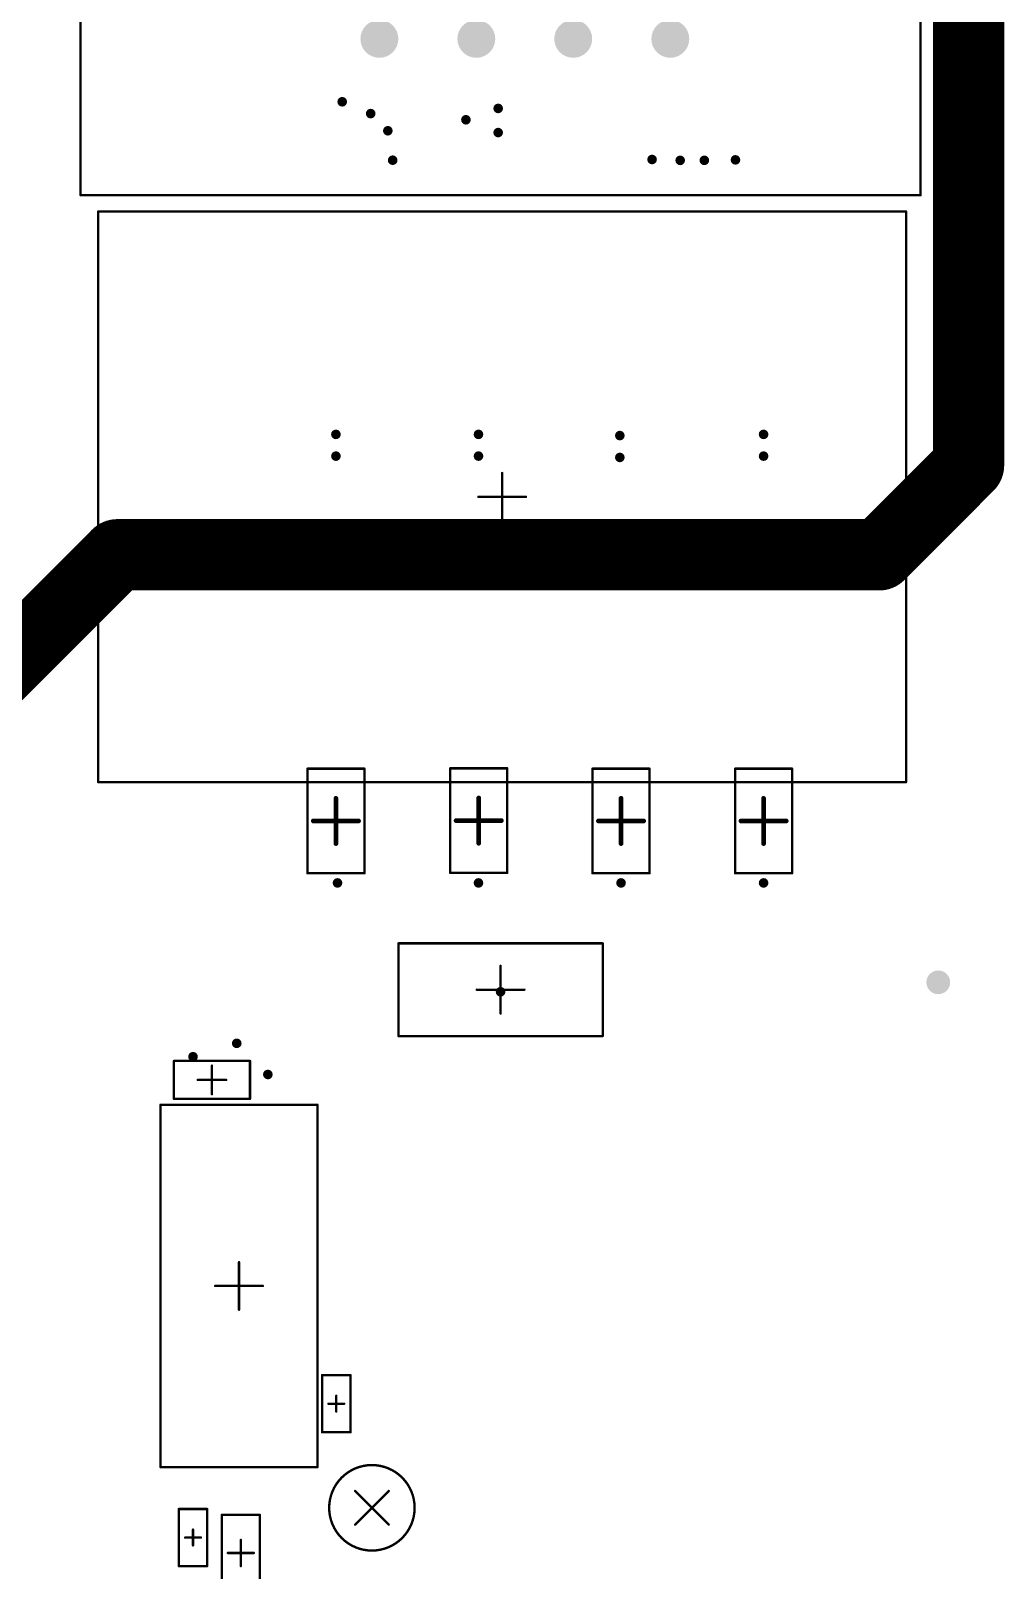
# Model space of a CAD drawing. Header units: inches. Extents: x -0.46 to 4.93, y -0.49 to 6.86.
# Drawn here: x 0.83 to 1.636, y 4.888 to 6.163 of the extents above; entities that cross this region are included whole.
import ezdxf

# ---------------------------------------------------------------- set-up
doc = ezdxf.new("R2010")
doc.units = ezdxf.units.IN
doc.header["$MEASUREMENT"] = 0
for name, color, linetype in [('Keep-Out Layer', 6, 'Continuous'), ('Pad Holes', 156, 'Continuous'), ('Top Courtyard', 56, 'Continuous'), ('Via Holes', 16, 'Continuous')]:
    doc.layers.add(name, color=color, linetype=linetype)

# ---------------------------------------------------------------- blocks, each defined once
blk = doc.blocks.new('SM42P01EL_F_________1_211')
at = {"layer": 'Top Courtyard'}
for points in [[(-0.2362, -0.3346, 0.00197, 0.00197, 0), (-0.2362, 0.3346, 0.00197, 0.00197, 0)], [(0.2362, 0.3346, 0.00197, 0.00197, 0), (-0.2362, 0.3346, 0.00197, 0.00197, 0)], [(0.2362, -0.3346, 0.00197, 0.00197, 0), (0.2362, 0.3346, 0.00197, 0.00197, 0)], [(0, -0.0197, 0.00197, 0.00197, 0), (0, 0.0197, 0.00197, 0.00197, 0)], [(0.0197, 0, 0.00197, 0.00197, 0), (-0.0197, 0, 0.00197, 0.00197, 0)], [(0.2362, -0.3346, 0.00197, 0.00197, 0), (-0.2362, -0.3346, 0.00197, 0.00197, 0)]]:
    blk.add_lwpolyline(points, format="xyseb", dxfattribs=at)
for points in [[(-0.2367, 0.3346, 0.000984, 0.000984, 1), (-0.2357, 0.3346, 0.000984, 0.000984, 1)], [(-0.2367, 0.3346, 0.000984, 0.000984, 1), (-0.2357, 0.3346, 0.000984, 0.000984, 1)], [(0.2357, 0.3346, 0.000984, 0.000984, 1), (0.2367, 0.3346, 0.000984, 0.000984, 1)], [(0.2357, 0.3346, 0.000984, 0.000984, 1), (0.2367, 0.3346, 0.000984, 0.000984, 1)], [(-0.0005, 0.0197, 0.000984, 0.000984, 1), (0.0005, 0.0197, 0.000984, 0.000984, 1)], [(-0.0202, 0, 0.000984, 0.000984, 1), (-0.0192, 0, 0.000984, 0.000984, 1)], [(0.0192, 0, 0.000984, 0.000984, 1), (0.0202, 0, 0.000984, 0.000984, 1)], [(-0.0005, -0.0197, 0.000984, 0.000984, 1), (0.0005, -0.0197, 0.000984, 0.000984, 1)], [(-0.2367, -0.3346, 0.000984, 0.000984, 1), (-0.2357, -0.3346, 0.000984, 0.000984, 1)], [(-0.2367, -0.3346, 0.000984, 0.000984, 1), (-0.2357, -0.3346, 0.000984, 0.000984, 1)], [(0.2357, -0.3346, 0.000984, 0.000984, 1), (0.2367, -0.3346, 0.000984, 0.000984, 1)], [(0.2357, -0.3346, 0.000984, 0.000984, 1), (0.2367, -0.3346, 0.000984, 0.000984, 1)]]:
    blk.add_lwpolyline(points, format="xyseb", close=True, dxfattribs=at)
blk = doc.blocks.new('TSOP65P640X120_8N_236')
at = {"layer": 'Top Courtyard'}
for points in [[(-0.15, 0.065, 0.00197, 0.00197, 0), (-0.15, -0.065, 0.00197, 0.00197, 0)], [(-0.15, 0.065, 0.00197, 0.00197, 0), (0.15, 0.065, 0.00197, 0.00197, 0)], [(0.15, 0.065, 0.00197, 0.00197, 0), (0.15, -0.065, 0.00197, 0.00197, 0)], [(0, 0.0197, 0.00197, 0.00197, 0), (0, -0.0197, 0.00197, 0.00197, 0)], [(-0.0197, 0, 0.00197, 0.00197, 0), (0.0197, 0, 0.00197, 0.00197, 0)], [(-0.15, -0.065, 0.00197, 0.00197, 0), (0.15, -0.065, 0.00197, 0.00197, 0)]]:
    blk.add_lwpolyline(points, format="xyseb", dxfattribs=at)
for points in [[(-0.1505, 0.065, 0.000984, 0.000984, 1), (-0.1495, 0.065, 0.000984, 0.000984, 1)], [(-0.1505, 0.065, 0.000984, 0.000984, 1), (-0.1495, 0.065, 0.000984, 0.000984, 1)], [(0.1495, 0.065, 0.000984, 0.000984, 1), (0.1505, 0.065, 0.000984, 0.000984, 1)], [(0.1495, 0.065, 0.000984, 0.000984, 1), (0.1505, 0.065, 0.000984, 0.000984, 1)], [(-0.0005, 0.0197, 0.000984, 0.000984, 1), (0.0005, 0.0197, 0.000984, 0.000984, 1)], [(-0.0202, 0, 0.000984, 0.000984, 1), (-0.0192, 0, 0.000984, 0.000984, 1)], [(0.0192, 0, 0.000984, 0.000984, 1), (0.0202, 0, 0.000984, 0.000984, 1)], [(-0.0005, -0.0197, 0.000984, 0.000984, 1), (0.0005, -0.0197, 0.000984, 0.000984, 1)], [(-0.1505, -0.065, 0.000984, 0.000984, 1), (-0.1495, -0.065, 0.000984, 0.000984, 1)], [(-0.1505, -0.065, 0.000984, 0.000984, 1), (-0.1495, -0.065, 0.000984, 0.000984, 1)], [(0.1495, -0.065, 0.000984, 0.000984, 1), (0.1505, -0.065, 0.000984, 0.000984, 1)], [(0.1495, -0.065, 0.000984, 0.000984, 1), (0.1505, -0.065, 0.000984, 0.000984, 1)]]:
    blk.add_lwpolyline(points, format="xyseb", close=True, dxfattribs=at)
blk = doc.blocks.new('RESC0201_0603__L_254')
at = {"layer": 'Top Courtyard'}
for points in [[(-0.0236, -0.0118, 0.00197, 0.00197, 0), (-0.0236, 0.0118, 0.00197, 0.00197, 0)], [(0.0236, 0.0118, 0.00197, 0.00197, 0), (-0.0236, 0.0118, 0.00197, 0.00197, 0)], [(0.0236, -0.0118, 0.00197, 0.00197, 0), (0.0236, 0.0118, 0.00197, 0.00197, 0)], [(0.0065, 0, 0.00197, 0.00197, 0), (-0.0065, 0, 0.00197, 0.00197, 0)], [(0, -0.0065, 0.00197, 0.00197, 0), (0, 0.0065, 0.00197, 0.00197, 0)], [(0.0236, -0.0118, 0.00197, 0.00197, 0), (-0.0236, -0.0118, 0.00197, 0.00197, 0)]]:
    blk.add_lwpolyline(points, format="xyseb", dxfattribs=at)
for points in [[(-0.0241, 0.0118, 0.000984, 0.000984, 1), (-0.0231, 0.0118, 0.000984, 0.000984, 1)], [(-0.0241, 0.0118, 0.000984, 0.000984, 1), (-0.0231, 0.0118, 0.000984, 0.000984, 1)], [(0.0231, 0.0118, 0.000984, 0.000984, 1), (0.0241, 0.0118, 0.000984, 0.000984, 1)], [(0.0231, 0.0118, 0.000984, 0.000984, 1), (0.0241, 0.0118, 0.000984, 0.000984, 1)], [(-0.007, 0, 0.000984, 0.000984, 1), (-0.006, 0, 0.000984, 0.000984, 1)], [(-0.0005, 0.0065, 0.000984, 0.000984, 1), (0.0005, 0.0065, 0.000984, 0.000984, 1)], [(0.006, 0, 0.000984, 0.000984, 1), (0.007, 0, 0.000984, 0.000984, 1)], [(-0.0241, -0.0118, 0.000984, 0.000984, 1), (-0.0231, -0.0118, 0.000984, 0.000984, 1)], [(-0.0241, -0.0118, 0.000984, 0.000984, 1), (-0.0231, -0.0118, 0.000984, 0.000984, 1)], [(-0.0005, -0.0065, 0.000984, 0.000984, 1), (0.0005, -0.0065, 0.000984, 0.000984, 1)], [(0.0231, -0.0118, 0.000984, 0.000984, 1), (0.0241, -0.0118, 0.000984, 0.000984, 1)], [(0.0231, -0.0118, 0.000984, 0.000984, 1), (0.0241, -0.0118, 0.000984, 0.000984, 1)]]:
    blk.add_lwpolyline(points, format="xyseb", close=True, dxfattribs=at)
blk = doc.blocks.new('RESC0201_0603__L_256')
at = {"layer": 'Top Courtyard'}
for points in [[(-0.0236, 0.0118, 0.00197, 0.00197, 0), (-0.0236, -0.0118, 0.00197, 0.00197, 0)], [(-0.0236, 0.0118, 0.00197, 0.00197, 0), (0.0236, 0.0118, 0.00197, 0.00197, 0)], [(0.0236, 0.0118, 0.00197, 0.00197, 0), (0.0236, -0.0118, 0.00197, 0.00197, 0)], [(-0.0065, 0, 0.00197, 0.00197, 0), (0.0065, 0, 0.00197, 0.00197, 0)], [(0, 0.0065, 0.00197, 0.00197, 0), (0, -0.0065, 0.00197, 0.00197, 0)], [(-0.0236, -0.0118, 0.00197, 0.00197, 0), (0.0236, -0.0118, 0.00197, 0.00197, 0)]]:
    blk.add_lwpolyline(points, format="xyseb", dxfattribs=at)
for points in [[(-0.0241, 0.0118, 0.000984, 0.000984, 1), (-0.0231, 0.0118, 0.000984, 0.000984, 1)], [(-0.0241, 0.0118, 0.000984, 0.000984, 1), (-0.0231, 0.0118, 0.000984, 0.000984, 1)], [(0.0231, 0.0118, 0.000984, 0.000984, 1), (0.0241, 0.0118, 0.000984, 0.000984, 1)], [(0.0231, 0.0118, 0.000984, 0.000984, 1), (0.0241, 0.0118, 0.000984, 0.000984, 1)], [(-0.007, 0, 0.000984, 0.000984, 1), (-0.006, 0, 0.000984, 0.000984, 1)], [(-0.0005, 0.0065, 0.000984, 0.000984, 1), (0.0005, 0.0065, 0.000984, 0.000984, 1)], [(0.006, 0, 0.000984, 0.000984, 1), (0.007, 0, 0.000984, 0.000984, 1)], [(-0.0241, -0.0118, 0.000984, 0.000984, 1), (-0.0231, -0.0118, 0.000984, 0.000984, 1)], [(-0.0241, -0.0118, 0.000984, 0.000984, 1), (-0.0231, -0.0118, 0.000984, 0.000984, 1)], [(-0.0005, -0.0065, 0.000984, 0.000984, 1), (0.0005, -0.0065, 0.000984, 0.000984, 1)], [(0.0231, -0.0118, 0.000984, 0.000984, 1), (0.0241, -0.0118, 0.000984, 0.000984, 1)], [(0.0231, -0.0118, 0.000984, 0.000984, 1), (0.0241, -0.0118, 0.000984, 0.000984, 1)]]:
    blk.add_lwpolyline(points, format="xyseb", close=True, dxfattribs=at)
blk = doc.blocks.new('RESC0402_1005__L_257')
at = {"layer": 'Top Courtyard'}
for points in [[(-0.0315, -0.0157, 0.00197, 0.00197, 0), (-0.0315, 0.0157, 0.00197, 0.00197, 0)], [(0.0315, 0.0157, 0.00197, 0.00197, 0), (-0.0315, 0.0157, 0.00197, 0.00197, 0)], [(0.0315, -0.0157, 0.00197, 0.00197, 0), (0.0315, 0.0157, 0.00197, 0.00197, 0)], [(0.0108, 0, 0.00197, 0.00197, 0), (-0.0108, 0, 0.00197, 0.00197, 0)], [(0, -0.0108, 0.00197, 0.00197, 0), (0, 0.0108, 0.00197, 0.00197, 0)], [(0.0315, -0.0157, 0.00197, 0.00197, 0), (-0.0315, -0.0157, 0.00197, 0.00197, 0)]]:
    blk.add_lwpolyline(points, format="xyseb", dxfattribs=at)
for points in [[(-0.032, 0.0157, 0.000984, 0.000984, 1), (-0.031, 0.0157, 0.000984, 0.000984, 1)], [(-0.032, 0.0157, 0.000984, 0.000984, 1), (-0.031, 0.0157, 0.000984, 0.000984, 1)], [(0.031, 0.0157, 0.000984, 0.000984, 1), (0.032, 0.0157, 0.000984, 0.000984, 1)], [(0.031, 0.0157, 0.000984, 0.000984, 1), (0.032, 0.0157, 0.000984, 0.000984, 1)], [(-0.0113, 0, 0.000984, 0.000984, 1), (-0.0103, 0, 0.000984, 0.000984, 1)], [(-0.0005, 0.0108, 0.000984, 0.000984, 1), (0.0005, 0.0108, 0.000984, 0.000984, 1)], [(0.0103, 0, 0.000984, 0.000984, 1), (0.0113, 0, 0.000984, 0.000984, 1)], [(-0.0005, -0.0108, 0.000984, 0.000984, 1), (0.0005, -0.0108, 0.000984, 0.000984, 1)], [(-0.032, -0.0157, 0.000984, 0.000984, 1), (-0.031, -0.0157, 0.000984, 0.000984, 1)], [(-0.032, -0.0157, 0.000984, 0.000984, 1), (-0.031, -0.0157, 0.000984, 0.000984, 1)], [(0.031, -0.0157, 0.000984, 0.000984, 1), (0.032, -0.0157, 0.000984, 0.000984, 1)], [(0.031, -0.0157, 0.000984, 0.000984, 1), (0.032, -0.0157, 0.000984, 0.000984, 1)]]:
    blk.add_lwpolyline(points, format="xyseb", close=True, dxfattribs=at)
blk = doc.blocks.new('N_____________1_302')
at = {"layer": 'Pad Holes'}
h = blk.add_hatch(color=7, dxfattribs=at)
edge = h.paths.add_edge_path()
edge.add_arc((-0.1406, 0.1431), 0.0157, 0, 360)
h = blk.add_hatch(color=7, dxfattribs=at)
edge = h.paths.add_edge_path()
edge.add_arc((-0.0602, 0.1431), 0.0157, 0, 360)
h = blk.add_hatch(color=7, dxfattribs=at)
edge = h.paths.add_edge_path()
edge.add_arc((0.0201, 0.1431), 0.0157, 0, 360)
h = blk.add_hatch(color=7, dxfattribs=at)
edge = h.paths.add_edge_path()
edge.add_arc((0.1004, 0.1431), 0.0157, 0, 360)
h = blk.add_hatch(color=7, dxfattribs=at)
edge = h.paths.add_edge_path()
edge.add_arc((-0.2697, 0.0132), 0.0626, 0, 360)
h = blk.add_hatch(color=7, dxfattribs=at)
edge = h.paths.add_edge_path()
edge.add_arc((0.2697, 0.0132), 0.0626, 0, 360)
h = blk.add_hatch(color=7, dxfattribs=at)
edge = h.paths.add_edge_path()
edge.add_arc((-0.1004, -0.0144), 0.0157, 0, 360)
h = blk.add_hatch(color=7, dxfattribs=at)
edge = h.paths.add_edge_path()
edge.add_arc((-0.0201, -0.0144), 0.0157, 0, 360)
h = blk.add_hatch(color=7, dxfattribs=at)
edge = h.paths.add_edge_path()
edge.add_arc((0.0602, -0.0144), 0.0157, 0, 360)
h = blk.add_hatch(color=7, dxfattribs=at)
edge = h.paths.add_edge_path()
edge.add_arc((0.1406, -0.0144), 0.0157, 0, 360)
h = blk.add_hatch(color=7, dxfattribs=at)
edge = h.paths.add_edge_path()
edge.add_arc((-0.2913, -0.1266), 0.0197, 180, 360)
edge.add_line((-0.2717, -0.1266), (-0.2717, -0.0872))
edge.add_arc((-0.2913, -0.0872), 0.0197, 0, 180)
edge.add_line((-0.311, -0.0872), (-0.311, -0.1266))
h = blk.add_hatch(color=7, dxfattribs=at)
edge = h.paths.add_edge_path()
edge.add_arc((0.2913, -0.1266), 0.0197, 180, 360)
edge.add_line((0.311, -0.1266), (0.311, -0.0872))
edge.add_arc((0.2913, -0.0872), 0.0197, 0, 180)
edge.add_line((0.2717, -0.0872), (0.2717, -0.1266))
at = {"layer": 'Top Courtyard'}
for points in [[(-0.348, 0.2726, 0.00197, 0.00197, 0), (-0.348, -0.2726, 0.00197, 0.00197, 0)], [(0.348, 0.2726, 0.00197, 0.00197, 0), (-0.348, 0.2726, 0.00197, 0.00197, 0)], [(0.348, 0.2726, 0.00197, 0.00197, 0), (0.348, -0.2726, 0.00197, 0.00197, 0)], [(0, 0.035, 0.00197, 0.00197, 0), (0, -0.035, 0.00197, 0.00197, 0)], [(0.035, 0, 0.00197, 0.00197, 0), (-0.035, 0, 0.00197, 0.00197, 0)], [(0.348, -0.2726, 0.00197, 0.00197, 0), (-0.348, -0.2726, 0.00197, 0.00197, 0)]]:
    blk.add_lwpolyline(points, format="xyseb", dxfattribs=at)
for points in [[(-0.3484, 0.2726, 0.000984, 0.000984, 1), (-0.3475, 0.2726, 0.000984, 0.000984, 1)], [(-0.3484, 0.2726, 0.000984, 0.000984, 1), (-0.3475, 0.2726, 0.000984, 0.000984, 1)], [(0.3475, 0.2726, 0.000984, 0.000984, 1), (0.3484, 0.2726, 0.000984, 0.000984, 1)], [(0.3475, 0.2726, 0.000984, 0.000984, 1), (0.3484, 0.2726, 0.000984, 0.000984, 1)], [(-0.0005, 0.035, 0.000984, 0.000984, 1), (0.0005, 0.035, 0.000984, 0.000984, 1)], [(-0.0355, 0, 0.000984, 0.000984, 1), (-0.0345, 0, 0.000984, 0.000984, 1)], [(0.0345, 0, 0.000984, 0.000984, 1), (0.0355, 0, 0.000984, 0.000984, 1)], [(-0.0005, -0.035, 0.000984, 0.000984, 1), (0.0005, -0.035, 0.000984, 0.000984, 1)], [(-0.3484, -0.2726, 0.000984, 0.000984, 1), (-0.3475, -0.2726, 0.000984, 0.000984, 1)], [(-0.3484, -0.2726, 0.000984, 0.000984, 1), (-0.3475, -0.2726, 0.000984, 0.000984, 1)], [(0.3475, -0.2726, 0.000984, 0.000984, 1), (0.3484, -0.2726, 0.000984, 0.000984, 1)], [(0.3475, -0.2726, 0.000984, 0.000984, 1), (0.3484, -0.2726, 0.000984, 0.000984, 1)]]:
    blk.add_lwpolyline(points, format="xyseb", close=True, dxfattribs=at)
blk = doc.blocks.new('WE_TVS_DFN3810_9L_310')
at = {"layer": 'Top Courtyard'}
for points in [[(0.0846, 0.0384, 0.00197, 0.00197, 0), (-0.0846, 0.0384, 0.00197, 0.00197, 0)], [(-0.0846, 0.0384, 0.00197, 0.00197, 0), (-0.0846, -0.0384, 0.00197, 0.00197, 0)], [(0.0846, 0.0384, 0.00197, 0.00197, 0), (0.0846, -0.0384, 0.00197, 0.00197, 0)], [(0, 0.0197, 0.00197, 0.00197, 0), (0, -0.0197, 0.00197, 0.00197, 0)], [(0.0197, 0, 0.00197, 0.00197, 0), (-0.0197, 0, 0.00197, 0.00197, 0)], [(0.0846, -0.0384, 0.00197, 0.00197, 0), (-0.0846, -0.0384, 0.00197, 0.00197, 0)]]:
    blk.add_lwpolyline(points, format="xyseb", dxfattribs=at)
for points in [[(-0.0851, 0.0384, 0.000984, 0.000984, 1), (-0.0842, 0.0384, 0.000984, 0.000984, 1)], [(-0.0851, 0.0384, 0.000984, 0.000984, 1), (-0.0842, 0.0384, 0.000984, 0.000984, 1)], [(0.0842, 0.0384, 0.000984, 0.000984, 1), (0.0851, 0.0384, 0.000984, 0.000984, 1)], [(0.0842, 0.0384, 0.000984, 0.000984, 1), (0.0851, 0.0384, 0.000984, 0.000984, 1)], [(-0.0005, 0.0197, 0.000984, 0.000984, 1), (0.0005, 0.0197, 0.000984, 0.000984, 1)], [(-0.0202, 0, 0.000984, 0.000984, 1), (-0.0192, 0, 0.000984, 0.000984, 1)], [(0.0192, 0, 0.000984, 0.000984, 1), (0.0202, 0, 0.000984, 0.000984, 1)], [(-0.0005, -0.0197, 0.000984, 0.000984, 1), (0.0005, -0.0197, 0.000984, 0.000984, 1)], [(-0.0851, -0.0384, 0.000984, 0.000984, 1), (-0.0842, -0.0384, 0.000984, 0.000984, 1)], [(-0.0851, -0.0384, 0.000984, 0.000984, 1), (-0.0842, -0.0384, 0.000984, 0.000984, 1)], [(0.0842, -0.0384, 0.000984, 0.000984, 1), (0.0851, -0.0384, 0.000984, 0.000984, 1)], [(0.0842, -0.0384, 0.000984, 0.000984, 1), (0.0851, -0.0384, 0.000984, 0.000984, 1)]]:
    blk.add_lwpolyline(points, format="xyseb", close=True, dxfattribs=at)
blk = doc.blocks.new('CAPC1608X95X40LL15T15_330')
at = {"layer": 'Top Courtyard'}
for points in [[(-0.0433, 0.0236, 0.00197, 0.00197, 0), (0.0433, 0.0236, 0.00197, 0.00197, 0)], [(-0.0433, 0.0236, 0.00197, 0.00197, 0), (-0.0433, -0.0236, 0.00197, 0.00197, 0)], [(0, 0.0187, 0.00394, 0.00394, 0), (0, -0.0187, 0.00394, 0.00394, 0)], [(0.0433, 0.0236, 0.00197, 0.00197, 0), (0.0433, -0.0236, 0.00197, 0.00197, 0)], [(-0.0187, 0, 0.00394, 0.00394, 0), (0.0187, 0, 0.00394, 0.00394, 0)], [(-0.0433, -0.0236, 0.00197, 0.00197, 0), (0.0433, -0.0236, 0.00197, 0.00197, 0)]]:
    blk.add_lwpolyline(points, format="xyseb", dxfattribs=at)
for points in [[(-0.0438, 0.0236, 0.000984, 0.000984, 1), (-0.0428, 0.0236, 0.000984, 0.000984, 1)], [(-0.0438, 0.0236, 0.000984, 0.000984, 1), (-0.0428, 0.0236, 0.000984, 0.000984, 1)], [(-0.001, 0.0187, 0.00197, 0.00197, 1), (0.001, 0.0187, 0.00197, 0.00197, 1)], [(0.0428, 0.0236, 0.000984, 0.000984, 1), (0.0438, 0.0236, 0.000984, 0.000984, 1)], [(0.0428, 0.0236, 0.000984, 0.000984, 1), (0.0438, 0.0236, 0.000984, 0.000984, 1)], [(-0.0197, 0, 0.00197, 0.00197, 1), (-0.0177, 0, 0.00197, 0.00197, 1)], [(0.0177, 0, 0.00197, 0.00197, 1), (0.0197, 0, 0.00197, 0.00197, 1)], [(-0.0438, -0.0236, 0.000984, 0.000984, 1), (-0.0428, -0.0236, 0.000984, 0.000984, 1)], [(-0.0438, -0.0236, 0.000984, 0.000984, 1), (-0.0428, -0.0236, 0.000984, 0.000984, 1)], [(-0.001, -0.0187, 0.00197, 0.00197, 1), (0.001, -0.0187, 0.00197, 0.00197, 1)], [(0.0428, -0.0236, 0.000984, 0.000984, 1), (0.0438, -0.0236, 0.000984, 0.000984, 1)], [(0.0428, -0.0236, 0.000984, 0.000984, 1), (0.0438, -0.0236, 0.000984, 0.000984, 1)]]:
    blk.add_lwpolyline(points, format="xyseb", close=True, dxfattribs=at)
blk = doc.blocks.new('CAPC1608X95X40LL15T15_331')
at = {"layer": 'Top Courtyard'}
for points in [[(-0.0433, 0.0236, 0.00197, 0.00197, 0), (0.0433, 0.0236, 0.00197, 0.00197, 0)], [(-0.0433, 0.0236, 0.00197, 0.00197, 0), (-0.0433, -0.0236, 0.00197, 0.00197, 0)], [(0, 0.0187, 0.00394, 0.00394, 0), (0, -0.0187, 0.00394, 0.00394, 0)], [(0.0433, 0.0236, 0.00197, 0.00197, 0), (0.0433, -0.0236, 0.00197, 0.00197, 0)], [(-0.0187, 0, 0.00394, 0.00394, 0), (0.0187, 0, 0.00394, 0.00394, 0)], [(-0.0433, -0.0236, 0.00197, 0.00197, 0), (0.0433, -0.0236, 0.00197, 0.00197, 0)]]:
    blk.add_lwpolyline(points, format="xyseb", dxfattribs=at)
for points in [[(-0.0438, 0.0236, 0.000984, 0.000984, 1), (-0.0428, 0.0236, 0.000984, 0.000984, 1)], [(-0.0438, 0.0236, 0.000984, 0.000984, 1), (-0.0428, 0.0236, 0.000984, 0.000984, 1)], [(-0.001, 0.0187, 0.00197, 0.00197, 1), (0.001, 0.0187, 0.00197, 0.00197, 1)], [(0.0428, 0.0236, 0.000984, 0.000984, 1), (0.0438, 0.0236, 0.000984, 0.000984, 1)], [(0.0428, 0.0236, 0.000984, 0.000984, 1), (0.0438, 0.0236, 0.000984, 0.000984, 1)], [(-0.0197, 0, 0.00197, 0.00197, 1), (-0.0177, 0, 0.00197, 0.00197, 1)], [(0.0177, 0, 0.00197, 0.00197, 1), (0.0197, 0, 0.00197, 0.00197, 1)], [(-0.0438, -0.0236, 0.000984, 0.000984, 1), (-0.0428, -0.0236, 0.000984, 0.000984, 1)], [(-0.0438, -0.0236, 0.000984, 0.000984, 1), (-0.0428, -0.0236, 0.000984, 0.000984, 1)], [(-0.001, -0.0187, 0.00197, 0.00197, 1), (0.001, -0.0187, 0.00197, 0.00197, 1)], [(0.0428, -0.0236, 0.000984, 0.000984, 1), (0.0438, -0.0236, 0.000984, 0.000984, 1)], [(0.0428, -0.0236, 0.000984, 0.000984, 1), (0.0438, -0.0236, 0.000984, 0.000984, 1)]]:
    blk.add_lwpolyline(points, format="xyseb", close=True, dxfattribs=at)
blk = doc.blocks.new('CAPC1608X95X40LL15T15_332')
at = {"layer": 'Top Courtyard'}
for points in [[(-0.0433, 0.0236, 0.00197, 0.00197, 0), (0.0433, 0.0236, 0.00197, 0.00197, 0)], [(-0.0433, 0.0236, 0.00197, 0.00197, 0), (-0.0433, -0.0236, 0.00197, 0.00197, 0)], [(0, 0.0187, 0.00394, 0.00394, 0), (0, -0.0187, 0.00394, 0.00394, 0)], [(0.0433, 0.0236, 0.00197, 0.00197, 0), (0.0433, -0.0236, 0.00197, 0.00197, 0)], [(-0.0187, 0, 0.00394, 0.00394, 0), (0.0187, 0, 0.00394, 0.00394, 0)], [(-0.0433, -0.0236, 0.00197, 0.00197, 0), (0.0433, -0.0236, 0.00197, 0.00197, 0)]]:
    blk.add_lwpolyline(points, format="xyseb", dxfattribs=at)
for points in [[(-0.0438, 0.0236, 0.000984, 0.000984, 1), (-0.0428, 0.0236, 0.000984, 0.000984, 1)], [(-0.0438, 0.0236, 0.000984, 0.000984, 1), (-0.0428, 0.0236, 0.000984, 0.000984, 1)], [(-0.001, 0.0187, 0.00197, 0.00197, 1), (0.001, 0.0187, 0.00197, 0.00197, 1)], [(0.0428, 0.0236, 0.000984, 0.000984, 1), (0.0438, 0.0236, 0.000984, 0.000984, 1)], [(0.0428, 0.0236, 0.000984, 0.000984, 1), (0.0438, 0.0236, 0.000984, 0.000984, 1)], [(-0.0197, 0, 0.00197, 0.00197, 1), (-0.0177, 0, 0.00197, 0.00197, 1)], [(0.0177, 0, 0.00197, 0.00197, 1), (0.0197, 0, 0.00197, 0.00197, 1)], [(-0.0438, -0.0236, 0.000984, 0.000984, 1), (-0.0428, -0.0236, 0.000984, 0.000984, 1)], [(-0.0438, -0.0236, 0.000984, 0.000984, 1), (-0.0428, -0.0236, 0.000984, 0.000984, 1)], [(-0.001, -0.0187, 0.00197, 0.00197, 1), (0.001, -0.0187, 0.00197, 0.00197, 1)], [(0.0428, -0.0236, 0.000984, 0.000984, 1), (0.0438, -0.0236, 0.000984, 0.000984, 1)], [(0.0428, -0.0236, 0.000984, 0.000984, 1), (0.0438, -0.0236, 0.000984, 0.000984, 1)]]:
    blk.add_lwpolyline(points, format="xyseb", close=True, dxfattribs=at)
blk = doc.blocks.new('CAPC1608X95X40LL15T15_333')
at = {"layer": 'Top Courtyard'}
for points in [[(-0.0433, 0.0236, 0.00197, 0.00197, 0), (0.0433, 0.0236, 0.00197, 0.00197, 0)], [(-0.0433, 0.0236, 0.00197, 0.00197, 0), (-0.0433, -0.0236, 0.00197, 0.00197, 0)], [(0, 0.0187, 0.00394, 0.00394, 0), (0, -0.0187, 0.00394, 0.00394, 0)], [(0.0433, 0.0236, 0.00197, 0.00197, 0), (0.0433, -0.0236, 0.00197, 0.00197, 0)], [(-0.0187, 0, 0.00394, 0.00394, 0), (0.0187, 0, 0.00394, 0.00394, 0)], [(-0.0433, -0.0236, 0.00197, 0.00197, 0), (0.0433, -0.0236, 0.00197, 0.00197, 0)]]:
    blk.add_lwpolyline(points, format="xyseb", dxfattribs=at)
for points in [[(-0.0438, 0.0236, 0.000984, 0.000984, 1), (-0.0428, 0.0236, 0.000984, 0.000984, 1)], [(-0.0438, 0.0236, 0.000984, 0.000984, 1), (-0.0428, 0.0236, 0.000984, 0.000984, 1)], [(-0.001, 0.0187, 0.00197, 0.00197, 1), (0.001, 0.0187, 0.00197, 0.00197, 1)], [(0.0428, 0.0236, 0.000984, 0.000984, 1), (0.0438, 0.0236, 0.000984, 0.000984, 1)], [(0.0428, 0.0236, 0.000984, 0.000984, 1), (0.0438, 0.0236, 0.000984, 0.000984, 1)], [(-0.0197, 0, 0.00197, 0.00197, 1), (-0.0177, 0, 0.00197, 0.00197, 1)], [(0.0177, 0, 0.00197, 0.00197, 1), (0.0197, 0, 0.00197, 0.00197, 1)], [(-0.0438, -0.0236, 0.000984, 0.000984, 1), (-0.0428, -0.0236, 0.000984, 0.000984, 1)], [(-0.0438, -0.0236, 0.000984, 0.000984, 1), (-0.0428, -0.0236, 0.000984, 0.000984, 1)], [(-0.001, -0.0187, 0.00197, 0.00197, 1), (0.001, -0.0187, 0.00197, 0.00197, 1)], [(0.0428, -0.0236, 0.000984, 0.000984, 1), (0.0438, -0.0236, 0.000984, 0.000984, 1)], [(0.0428, -0.0236, 0.000984, 0.000984, 1), (0.0438, -0.0236, 0.000984, 0.000984, 1)]]:
    blk.add_lwpolyline(points, format="xyseb", close=True, dxfattribs=at)
blk = doc.blocks.new('CAPC0402_1005_70_L_336')
at = {"layer": 'Top Courtyard'}
for points in [[(0.0315, 0.0157, 0.00197, 0.00197, 0), (-0.0315, 0.0157, 0.00197, 0.00197, 0)], [(-0.0315, 0.0157, 0.00197, 0.00197, 0), (-0.0315, -0.0157, 0.00197, 0.00197, 0)], [(0, 0.0118, 0.00197, 0.00197, 0), (0, -0.0118, 0.00197, 0.00197, 0)], [(0.0315, 0.0157, 0.00197, 0.00197, 0), (0.0315, -0.0157, 0.00197, 0.00197, 0)], [(0.0118, 0, 0.00197, 0.00197, 0), (-0.0118, 0, 0.00197, 0.00197, 0)], [(0.0315, -0.0157, 0.00197, 0.00197, 0), (-0.0315, -0.0157, 0.00197, 0.00197, 0)]]:
    blk.add_lwpolyline(points, format="xyseb", dxfattribs=at)
for points in [[(-0.032, 0.0157, 0.000984, 0.000984, 1), (-0.031, 0.0157, 0.000984, 0.000984, 1)], [(-0.032, 0.0157, 0.000984, 0.000984, 1), (-0.031, 0.0157, 0.000984, 0.000984, 1)], [(-0.0005, 0.0118, 0.000984, 0.000984, 1), (0.0005, 0.0118, 0.000984, 0.000984, 1)], [(0.031, 0.0157, 0.000984, 0.000984, 1), (0.032, 0.0157, 0.000984, 0.000984, 1)], [(0.031, 0.0157, 0.000984, 0.000984, 1), (0.032, 0.0157, 0.000984, 0.000984, 1)], [(-0.0123, 0, 0.000984, 0.000984, 1), (-0.0113, 0, 0.000984, 0.000984, 1)], [(0.0113, 0, 0.000984, 0.000984, 1), (0.0123, 0, 0.000984, 0.000984, 1)], [(-0.0005, -0.0118, 0.000984, 0.000984, 1), (0.0005, -0.0118, 0.000984, 0.000984, 1)], [(-0.032, -0.0157, 0.000984, 0.000984, 1), (-0.031, -0.0157, 0.000984, 0.000984, 1)], [(-0.032, -0.0157, 0.000984, 0.000984, 1), (-0.031, -0.0157, 0.000984, 0.000984, 1)], [(0.031, -0.0157, 0.000984, 0.000984, 1), (0.032, -0.0157, 0.000984, 0.000984, 1)], [(0.031, -0.0157, 0.000984, 0.000984, 1), (0.032, -0.0157, 0.000984, 0.000984, 1)]]:
    blk.add_lwpolyline(points, format="xyseb", close=True, dxfattribs=at)
blk = doc.blocks.new('TP_1_3___489')
at = {"layer": 'Top Courtyard'}
for points in [[(0.0354, 0, 0.00197, 0.00197, 1), (-0.0354, 0, 0.00197, 0.00197, 1)], [(-0.0005, 0.0197, 0.000984, 0.000984, 1), (0.0005, 0.0197, 0.000984, 0.000984, 1)], [(-0.0359, 0, 0.000984, 0.000984, 1), (-0.0349, 0, 0.000984, 0.000984, 1)], [(-0.0202, 0, 0.000984, 0.000984, 1), (-0.0192, 0, 0.000984, 0.000984, 1)], [(0.0192, 0, 0.000984, 0.000984, 1), (0.0202, 0, 0.000984, 0.000984, 1)], [(0.0349, 0, 0.000984, 0.000984, 1), (0.0359, 0, 0.000984, 0.000984, 1)], [(-0.0005, -0.0197, 0.000984, 0.000984, 1), (0.0005, -0.0197, 0.000984, 0.000984, 1)]]:
    blk.add_lwpolyline(points, format="xyseb", close=True, dxfattribs=at)
for points in [[(0, -0.0197, 0.00197, 0.00197, 0), (0, 0.0197, 0.00197, 0.00197, 0)], [(-0.0197, 0, 0.00197, 0.00197, 0), (0.0197, 0, 0.00197, 0.00197, 0)]]:
    blk.add_lwpolyline(points, format="xyseb", dxfattribs=at)
blk = doc.blocks.new('ICS_43434_B_763')
at = {"layer": 'Pad Holes'}
h = blk.add_hatch(color=7, dxfattribs=at)
edge = h.paths.add_edge_path()
edge.add_arc((0, 0.028), 0.00984, 0, 360)

msp = doc.modelspace()

# ---------------------------------------------------------------- hatches: boundary and pattern name
at = {"layer": 'Via Holes'}
h = msp.add_hatch(color=7, dxfattribs=at)
edge = h.paths.add_edge_path()
edge.add_arc((1.0876, 6.104), 0.004, 0, 360)
h = msp.add_hatch(color=7, dxfattribs=at)
edge = h.paths.add_edge_path()
edge.add_arc((1.1112, 6.0942), 0.004, 0, 360)
h = msp.add_hatch(color=7, dxfattribs=at)
edge = h.paths.add_edge_path()
edge.add_arc((1.1901, 6.0891), 0.004, 0, 360)
h = msp.add_hatch(color=7, dxfattribs=at)
edge = h.paths.add_edge_path()
edge.add_arc((1.2168, 6.0985), 0.004, 0, 360)
h = msp.add_hatch(color=7, dxfattribs=at)
edge = h.paths.add_edge_path()
edge.add_arc((1.1254, 6.08), 0.004, 0, 360)
h = msp.add_hatch(color=7, dxfattribs=at)
edge = h.paths.add_edge_path()
edge.add_arc((1.2168, 6.0785), 0.004, 0, 360)
h = msp.add_hatch(color=7, dxfattribs=at)
edge = h.paths.add_edge_path()
edge.add_arc((1.1294, 6.0556), 0.004, 0, 360)
h = msp.add_hatch(color=7, dxfattribs=at)
edge = h.paths.add_edge_path()
edge.add_arc((1.3443, 6.0562), 0.004, 0, 360)
h = msp.add_hatch(color=7, dxfattribs=at)
edge = h.paths.add_edge_path()
edge.add_arc((1.3676, 6.0555), 0.004, 0, 360)
h = msp.add_hatch(color=7, dxfattribs=at)
edge = h.paths.add_edge_path()
edge.add_arc((1.3876, 6.0555), 0.004, 0, 360)
h = msp.add_hatch(color=7, dxfattribs=at)
edge = h.paths.add_edge_path()
edge.add_arc((1.4134, 6.0559), 0.004, 0, 360)
h = msp.add_hatch(color=7, dxfattribs=at)
edge = h.paths.add_edge_path()
edge.add_arc((1.0824, 5.8286), 0.004, 0, 360)
h = msp.add_hatch(color=7, dxfattribs=at)
edge = h.paths.add_edge_path()
edge.add_arc((1.2005, 5.8286), 0.004, 0, 360)
h = msp.add_hatch(color=7, dxfattribs=at)
edge = h.paths.add_edge_path()
edge.add_arc((1.3176, 5.8276), 0.004, 0, 360)
h = msp.add_hatch(color=7, dxfattribs=at)
edge = h.paths.add_edge_path()
edge.add_arc((1.4367, 5.8286), 0.004, 0, 360)
h = msp.add_hatch(color=7, dxfattribs=at)
edge = h.paths.add_edge_path()
edge.add_arc((1.0824, 5.8106), 0.004, 0, 360)
h = msp.add_hatch(color=7, dxfattribs=at)
edge = h.paths.add_edge_path()
edge.add_arc((1.2005, 5.8106), 0.004, 0, 360)
h = msp.add_hatch(color=7, dxfattribs=at)
edge = h.paths.add_edge_path()
edge.add_arc((1.3176, 5.8095), 0.004, 0, 360)
h = msp.add_hatch(color=7, dxfattribs=at)
edge = h.paths.add_edge_path()
edge.add_arc((1.4367, 5.8106), 0.004, 0, 360)
h = msp.add_hatch(color=7, dxfattribs=at)
edge = h.paths.add_edge_path()
edge.add_arc((1.0837, 5.4572), 0.004, 0, 360)
h = msp.add_hatch(color=7, dxfattribs=at)
edge = h.paths.add_edge_path()
edge.add_arc((1.2005, 5.4572), 0.004, 0, 360)
h = msp.add_hatch(color=7, dxfattribs=at)
edge = h.paths.add_edge_path()
edge.add_arc((1.3186, 5.4572), 0.004, 0, 360)
h = msp.add_hatch(color=7, dxfattribs=at)
edge = h.paths.add_edge_path()
edge.add_arc((1.4367, 5.4572), 0.004, 0, 360)
h = msp.add_hatch(color=7, dxfattribs=at)
edge = h.paths.add_edge_path()
edge.add_arc((1.2188, 5.3671), 0.004, 0, 360)
h = msp.add_hatch(color=7, dxfattribs=at)
edge = h.paths.add_edge_path()
edge.add_arc((1.0002, 5.3244), 0.004, 0, 360)
h = msp.add_hatch(color=7, dxfattribs=at)
edge = h.paths.add_edge_path()
edge.add_arc((0.964, 5.3133), 0.004, 0, 360)
h = msp.add_hatch(color=7, dxfattribs=at)
edge = h.paths.add_edge_path()
edge.add_arc((1.026, 5.2986), 0.004, 0, 360)

# ---------------------------------------------------------------- linework, layer by layer
at = {"layer": 'Keep-Out Layer'}
for points in [[(1.6065, 5.803, 0.0591, 0.0591, 0), (1.6065, 6.5581, 0.0591, 0.0591, 0)], [(1.5325, 5.7289, 0.0591, 0.0591, 0), (1.6065, 5.803, 0.0591, 0.0591, 0)], [(0.7754, 5.603, 0.0591, 0.0591, 0), (0.9013, 5.7289, 0.0591, 0.0591, 0)], [(0.9013, 5.7289, 0.0591, 0.0591, 0), (1.5325, 5.7289, 0.0591, 0.0591, 0)]]:
    msp.add_lwpolyline(points, format="xyseb", dxfattribs=at)
for points in [[(1.5918, 5.803, 0.0295, 0.0295, 1), (1.6213, 5.803, 0.0295, 0.0295, 1)], [(1.5918, 5.803, 0.0295, 0.0295, 1), (1.6213, 5.803, 0.0295, 0.0295, 1)], [(0.8865, 5.7289, 0.0295, 0.0295, 1), (0.9161, 5.7289, 0.0295, 0.0295, 1)], [(0.8865, 5.7289, 0.0295, 0.0295, 1), (0.9161, 5.7289, 0.0295, 0.0295, 1)], [(1.5177, 5.7289, 0.0295, 0.0295, 1), (1.5473, 5.7289, 0.0295, 0.0295, 1)], [(1.5177, 5.7289, 0.0295, 0.0295, 1), (1.5473, 5.7289, 0.0295, 0.0295, 1)]]:
    msp.add_lwpolyline(points, format="xyseb", close=True, dxfattribs=at)

# ---------------------------------------------------------------- block references
for name, p, rotation in [('N_____________1_302', (1.2188, 6.2992), 180), ('SM42P01EL_F_________1_211', (1.2201, 5.7769), 270), ('CAPC1608X95X40LL15T15_330', (1.0824, 5.5085), 90), ('CAPC1608X95X40LL15T15_331', (1.2007, 5.5088), 90), ('CAPC1608X95X40LL15T15_332', (1.3186, 5.5085), 90), ('CAPC1608X95X40LL15T15_333', (1.4367, 5.5085), 90), ('WE_TVS_DFN3810_9L_310', (1.2188, 5.3688), 180), ('ICS_43434_B_763', (1.6094, 5.3749), 90), ('CAPC0402_1005_70_L_336', (0.9797, 5.2941), 180), ('TSOP65P640X120_8N_236', (1.0021, 5.1235), 90), ('RESC0201_0603__L_254', (1.0827, 5.026), 270), ('TP_1_3___489', (1.1122, 4.9398), 315), ('RESC0201_0603__L_256', (0.964, 4.9152), 90), ('RESC0402_1005__L_257', (1.0036, 4.9024), 270)]:
    msp.add_blockref(name, p, dxfattribs=dict(rotation=rotation))

doc.saveas('drawing.dxf')
